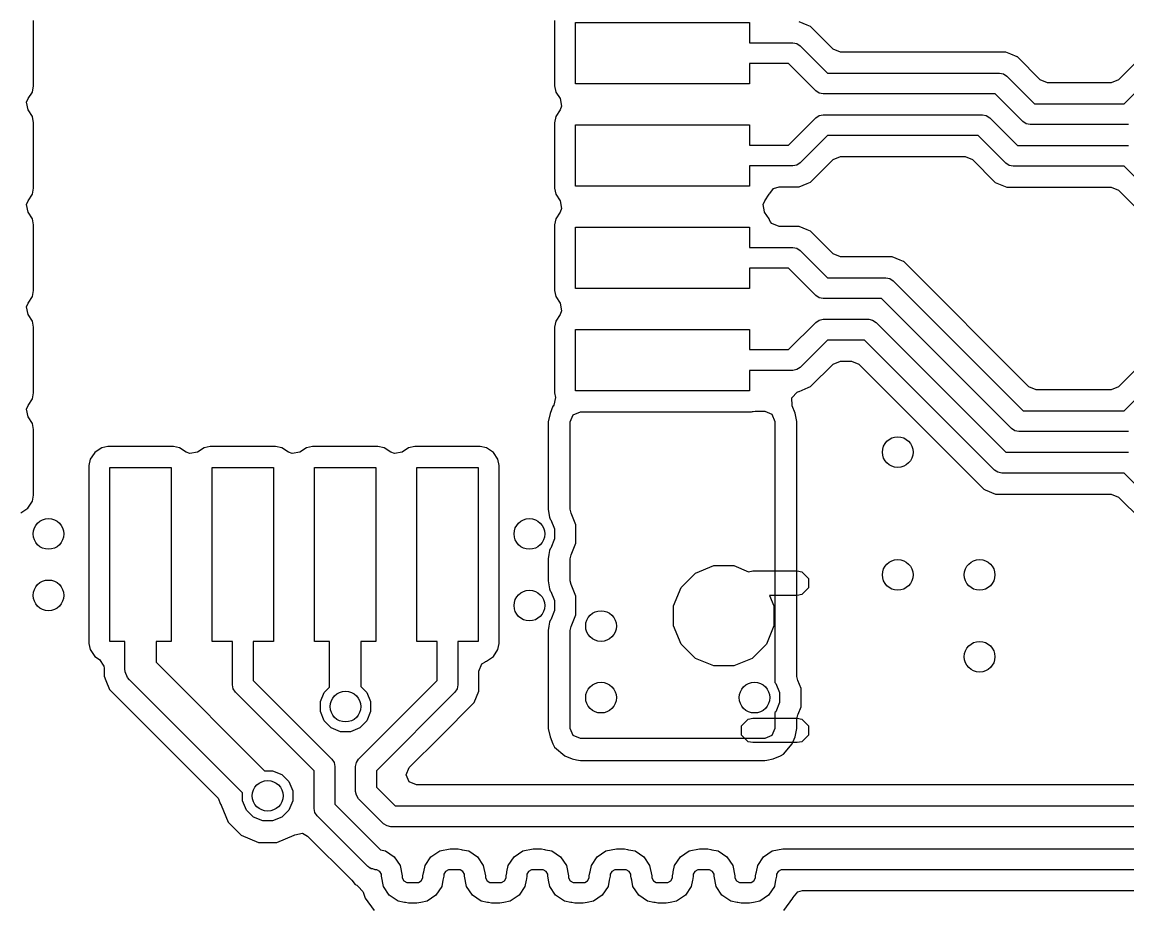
# Model space of a CAD drawing. Extents: x 94.3 to 177.3, y -118.1 to -62.3.
# Drawn here: x 155.12 to 160.52, y -99.02 to -94.7 of the extents above; entities that cross this region are included whole.
import ezdxf

# ---------------------------------------------------------------- set-up
doc = ezdxf.new("R2010")
doc.units = 0
doc.layers.add('BLACK', color=7, linetype='CONTINUOUS')

msp = doc.modelspace()

# ---------------------------------------------------------------- linework, layer by layer
at = {"layer": 'BLACK', "linetype": 'CONTINUOUS'}
for p, q in [((155.1775, -95.010095), (155.177499, -94.689906)), ((157.7225, -94.689908), (157.7225, -95.010091)), ((157.825, -95), (157.825, -94.7)), ((157.825, -94.7), (158.675, -94.7)), ((158.675, -94.7), (158.675, -94.7992)), ((158.957835, -94.713203), (158.917994, -94.6967)), ((158.974339, -94.720039), (158.957835, -94.713203)), ((158.974341, -94.72004), (158.974339, -94.720039)), ((159.084755, -94.830455), (158.974341, -94.72004)), ((158.675, -94.7992), (158.887501, -94.7992)), ((158.887501, -94.7992), (158.906941, -94.803067)), ((158.906941, -94.803067), (158.923422, -94.814079)), ((158.923422, -94.814079), (159.056943, -94.9476)), ((159.12011, -94.8451), (159.084755, -94.830455)), ((159.928027, -94.8451), (159.12011, -94.8451)), ((159.952524, -94.855247), (159.928027, -94.8451)), ((159.984368, -94.868436), (159.952524, -94.855247)), ((159.984374, -94.86844), (159.984368, -94.868436)), ((160.096388, -94.980455), (159.984374, -94.86844)), ((160.589408, -94.87004), (160.478995, -94.980455)), ((158.866459, -94.9008), (158.675, -94.9008)), ((158.675, -94.9008), (158.675, -95)), ((158.99998, -95.034321), (158.866459, -94.9008)), ((159.056943, -94.9476), (159.897534, -94.9476)), ((159.897534, -94.9476), (159.916974, -94.951467)), ((159.916974, -94.951467), (159.933455, -94.962479)), ((159.933455, -94.962479), (160.068576, -95.0976)), ((160.131743, -94.9951), (160.096388, -94.980455)), ((160.478995, -94.980455), (160.44364, -94.9951)), ((160.506807, -95.0976), (160.640328, -94.964079)), ((155.150014, -95.072226), (155.171553, -95.039993)), ((155.171553, -95.039993), (155.1775, -95.010095)), ((157.7225, -95.010091), (157.722501, -95.010095)), ((157.722501, -95.010095), (157.728447, -95.039995)), ((157.728447, -95.039995), (157.749981, -95.072221)), ((158.675, -95), (157.825, -95)), ((159.01646, -95.045333), (158.99998, -95.034321)), ((159.016461, -95.045333), (159.01646, -95.045333)), ((159.035901, -95.0492), (159.016461, -95.045333)), ((160.44364, -94.9951), (160.131743, -94.9951)), ((155.142552, -95.090245), (155.150014, -95.072226)), ((155.150018, -95.127778), (155.142552, -95.090245)), ((157.749981, -95.072221), (157.757447, -95.109754)), ((159.876492, -95.0492), (159.035901, -95.0492)), ((160.011613, -95.184321), (159.876492, -95.0492)), ((160.068576, -95.0976), (160.506807, -95.0976)), ((155.171552, -95.160004), (155.150018, -95.127778)), ((157.749982, -95.127778), (157.728449, -95.160004)), ((157.757447, -95.109754), (157.749982, -95.127778)), ((158.99998, -95.165679), (159.01646, -95.154667)), ((159.01646, -95.154667), (159.016461, -95.154667)), ((159.016461, -95.154667), (159.035901, -95.1508)), ((159.035901, -95.1508), (159.813366, -95.1508)), ((159.813366, -95.1508), (159.832806, -95.154667)), ((159.832806, -95.154667), (159.849287, -95.165679)), ((155.171552, -95.160006), (155.171552, -95.160004)), ((155.171553, -95.160007), (155.171552, -95.160006)), ((155.177499, -95.189906), (155.171553, -95.160007)), ((155.1775, -95.510095), (155.177499, -95.189906)), ((157.728447, -95.160007), (157.7225, -95.189905)), ((157.7225, -95.189905), (157.7225, -95.189906)), ((157.7225, -95.189906), (157.7225, -95.189908)), ((157.7225, -95.189908), (157.7225, -95.510091)), ((157.728449, -95.160004), (157.728447, -95.160007)), ((157.825, -95.5), (157.825, -95.2)), ((157.825, -95.2), (158.675, -95.2)), ((158.675, -95.2), (158.675, -95.2992)), ((158.866459, -95.2992), (158.99998, -95.165679)), ((159.849287, -95.165679), (159.984408, -95.3008)), ((160.028093, -95.195333), (160.011613, -95.184321)), ((160.028094, -95.195333), (160.028093, -95.195333)), ((160.047534, -95.1992), (160.028094, -95.195333)), ((160.527849, -95.1992), (160.047534, -95.1992)), ((159.056943, -95.2524), (158.923422, -95.385921)), ((159.792324, -95.2524), (159.056943, -95.2524)), ((159.927445, -95.387521), (159.792324, -95.2524)), ((158.675, -95.2992), (158.866459, -95.2992)), ((159.984408, -95.3008), (160.527849, -95.3008)), ((158.974339, -95.479961), (159.084755, -95.369545)), ((159.084755, -95.369545), (159.12011, -95.3549)), ((159.12011, -95.3549), (159.729157, -95.3549)), ((159.729157, -95.3549), (159.764512, -95.369545)), ((159.764512, -95.369545), (159.876526, -95.48156)), ((158.887501, -95.4008), (158.675, -95.4008)), ((158.675, -95.4008), (158.675, -95.5)), ((158.906941, -95.396933), (158.887501, -95.4008)), ((158.923422, -95.385921), (158.906941, -95.396933)), ((159.943925, -95.398533), (159.927445, -95.387521)), ((159.943926, -95.398533), (159.943925, -95.398533)), ((159.963366, -95.4024), (159.943926, -95.398533)), ((160.506807, -95.4024), (159.963366, -95.4024)), ((160.640328, -95.535921), (160.506807, -95.4024)), ((158.957836, -95.486795), (158.974339, -95.479961)), ((155.171553, -95.539993), (155.1775, -95.510095)), ((157.7225, -95.510091), (157.722501, -95.510095)), ((157.722501, -95.510095), (157.728447, -95.539995)), ((158.675, -95.5), (157.825, -95.5)), ((158.77565, -95.536356), (158.792107, -95.511727)), ((158.792107, -95.511727), (158.819886, -95.5033)), ((158.819886, -95.5033), (158.917992, -95.5033)), ((158.917992, -95.5033), (158.917994, -95.5033)), ((158.917994, -95.5033), (158.957834, -95.486796)), ((158.957834, -95.486796), (158.957836, -95.486796)), ((158.957836, -95.486796), (158.957836, -95.486795)), ((159.876526, -95.48156), (159.876527, -95.48156)), ((159.876527, -95.48156), (159.876528, -95.481561)), ((159.876528, -95.481561), (159.892364, -95.48812)), ((159.892364, -95.48812), (159.892365, -95.488121)), ((159.892365, -95.488121), (159.909144, -95.49507)), ((159.909144, -95.49507), (159.932873, -95.5049)), ((159.932873, -95.5049), (160.44364, -95.5049)), ((160.44364, -95.5049), (160.478995, -95.519545)), ((160.478995, -95.519545), (160.589409, -95.62996)), ((155.142552, -95.590245), (155.150014, -95.572226)), ((155.150014, -95.572226), (155.171553, -95.539993)), ((157.728447, -95.539995), (157.749981, -95.572221)), ((157.749981, -95.572221), (157.757447, -95.609754)), ((158.743032, -95.588081), (158.743986, -95.58678)), ((158.743144, -95.588814), (158.743032, -95.588081)), ((158.743986, -95.58678), (158.750014, -95.572226)), ((158.750014, -95.572226), (158.771553, -95.539993)), ((158.771553, -95.539993), (158.771554, -95.539989)), ((158.771554, -95.539989), (158.773439, -95.53544)), ((158.773439, -95.53544), (158.77565, -95.536356)), ((155.150018, -95.627778), (155.142552, -95.590245)), ((155.171552, -95.660004), (155.150018, -95.627778)), ((157.749981, -95.627778), (157.728447, -95.660007)), ((157.757447, -95.609754), (157.749981, -95.627778)), ((158.742552, -95.590245), (158.743144, -95.588814)), ((158.746084, -95.608005), (158.742552, -95.590245)), ((158.748828, -95.625908), (158.746084, -95.608005)), ((158.749407, -95.626864), (158.748828, -95.625908)), ((158.771553, -95.660007), (158.749407, -95.626864)), ((155.171552, -95.660006), (155.171552, -95.660004)), ((155.171553, -95.660007), (155.171552, -95.660006)), ((155.177499, -95.689906), (155.171553, -95.660007)), ((155.1775, -96.010095), (155.177499, -95.689906)), ((157.728447, -95.660007), (157.7225, -95.689905)), ((157.7225, -95.689905), (157.7225, -95.689906)), ((157.7225, -95.689906), (157.7225, -95.689908)), ((157.7225, -95.689908), (157.7225, -96.010091)), ((158.772562, -95.665081), (158.771553, -95.660007)), ((158.777123, -95.672609), (158.772562, -95.665081)), ((158.784531, -95.682055), (158.777123, -95.672609)), ((158.819886, -95.6967), (158.784531, -95.682055)), ((157.825, -96), (157.825, -95.7)), ((157.825, -95.7), (158.675, -95.7)), ((158.675, -95.7), (158.675, -95.7992)), ((158.917994, -95.6967), (158.819886, -95.6967)), ((158.957835, -95.713203), (158.917994, -95.6967)), ((158.974339, -95.720039), (158.957835, -95.713203)), ((158.974341, -95.72004), (158.974339, -95.720039)), ((159.084755, -95.830455), (158.974341, -95.72004)), ((158.675, -95.7992), (158.887501, -95.7992)), ((158.887501, -95.7992), (158.906941, -95.803067)), ((158.906941, -95.803067), (158.923422, -95.814079)), ((158.923422, -95.814079), (159.056943, -95.9476)), ((159.12011, -95.8451), (159.084755, -95.830455)), ((159.372577, -95.8451), (159.12011, -95.8451)), ((159.412418, -95.861603), (159.372577, -95.8451)), ((158.866459, -95.9008), (158.675, -95.9008)), ((158.675, -95.9008), (158.675, -96)), ((158.99998, -96.034321), (158.866459, -95.9008)), ((159.428922, -95.868439), (159.412418, -95.861603)), ((159.428925, -95.868441), (159.428922, -95.868439)), ((160.040938, -96.480455), (159.428925, -95.868441)), ((159.056943, -95.9476), (159.342084, -95.9476)), ((159.342084, -95.9476), (159.361524, -95.951467)), ((159.361524, -95.951467), (159.378005, -95.962479)), ((159.378005, -95.962479), (160.013126, -96.5976)), ((155.171553, -96.039993), (155.1775, -96.010095)), ((157.7225, -96.010091), (157.722501, -96.010095)), ((157.722501, -96.010095), (157.728447, -96.039995)), ((158.675, -96), (157.825, -96)), ((155.142552, -96.090245), (155.150014, -96.072226)), ((155.150014, -96.072226), (155.171553, -96.039993)), ((157.728447, -96.039995), (157.749981, -96.072221)), ((157.749981, -96.072221), (157.757447, -96.109754)), ((159.01646, -96.045333), (158.99998, -96.034321)), ((159.016461, -96.045333), (159.01646, -96.045333)), ((159.035901, -96.0492), (159.016461, -96.045333)), ((159.321042, -96.0492), (159.035901, -96.0492)), ((159.956163, -96.684321), (159.321042, -96.0492)), ((155.150018, -96.127778), (155.142552, -96.090245)), ((155.171552, -96.160004), (155.150018, -96.127778)), ((157.749981, -96.127778), (157.728447, -96.160007)), ((157.757447, -96.109754), (157.749981, -96.127778)), ((155.171552, -96.160006), (155.171552, -96.160004)), ((155.171553, -96.160007), (155.171552, -96.160006)), ((155.177499, -96.189906), (155.171553, -96.160007)), ((157.728447, -96.160007), (157.7225, -96.189905)), ((158.866459, -96.2992), (158.99998, -96.165679)), ((158.99998, -96.165679), (159.01646, -96.154667)), ((159.01646, -96.154667), (159.016461, -96.154667)), ((159.016461, -96.154667), (159.035901, -96.1508)), ((159.035901, -96.1508), (159.257916, -96.1508)), ((159.257916, -96.1508), (159.277356, -96.154667)), ((159.277356, -96.154667), (159.293837, -96.165679)), ((159.293837, -96.165679), (159.928958, -96.8008)), ((155.1775, -96.510095), (155.177499, -96.189906)), ((157.7225, -96.189905), (157.7225, -96.189906)), ((157.7225, -96.189906), (157.7225, -96.189908)), ((157.7225, -96.189908), (157.7225, -96.510091)), ((157.825, -96.5), (157.825, -96.2)), ((157.825, -96.2), (158.675, -96.2)), ((158.675, -96.2), (158.675, -96.2992)), ((159.056943, -96.2524), (158.923422, -96.385921)), ((159.236874, -96.2524), (159.056943, -96.2524)), ((159.871995, -96.887521), (159.236874, -96.2524)), ((158.675, -96.2992), (158.866459, -96.2992)), ((158.906941, -96.396933), (158.887501, -96.4008)), ((158.923422, -96.385921), (158.906941, -96.396933)), ((158.974339, -96.479961), (159.084755, -96.369545)), ((159.084755, -96.369545), (159.12011, -96.3549)), ((159.12011, -96.3549), (159.173707, -96.3549)), ((159.173707, -96.3549), (159.209062, -96.369545)), ((159.209062, -96.369545), (159.821075, -96.981559)), ((160.589408, -96.37004), (160.478995, -96.480455)), ((158.887501, -96.4008), (158.675, -96.4008)), ((158.675, -96.4008), (158.675, -96.5)), ((158.675, -96.5), (157.825, -96.5)), ((158.882868, -96.534644), (158.908835, -96.506533)), ((158.908835, -96.506533), (158.911107, -96.505552)), ((158.911107, -96.505552), (158.916699, -96.5033)), ((158.916699, -96.5033), (158.917994, -96.5033)), ((158.917994, -96.5033), (158.96289, -96.484703)), ((158.96289, -96.484703), (158.974339, -96.479961)), ((160.076293, -96.4951), (160.040938, -96.480455)), ((160.44364, -96.4951), (160.076293, -96.4951)), ((160.478995, -96.480455), (160.44364, -96.4951)), ((160.506807, -96.5976), (160.640328, -96.464079)), ((155.150014, -96.572226), (155.171553, -96.539993)), ((155.171553, -96.539993), (155.1775, -96.510095)), ((157.727048, -96.532959), (157.71958, -96.570491)), ((157.7225, -96.510091), (157.722501, -96.510097)), ((157.722501, -96.510097), (157.727048, -96.532959)), ((158.884371, -96.572566), (158.882868, -96.534644)), ((155.142552, -96.590245), (155.150014, -96.572226)), ((155.150018, -96.627778), (155.142552, -96.590245)), ((157.700682, -96.611361), (157.6925, -96.652492)), ((157.715328, -96.576002), (157.700682, -96.611361)), ((157.715329, -96.576001), (157.715328, -96.576002)), ((157.716031, -96.57518), (157.715329, -96.576001)), ((157.71958, -96.570491), (157.716031, -96.57518)), ((157.814645, -96.617144), (157.849997, -96.602499)), ((157.849997, -96.602499), (158.685094, -96.602499)), ((158.685094, -96.602499), (158.689872, -96.601548)), ((158.689872, -96.601548), (158.692834, -96.60096)), ((158.692834, -96.60096), (158.702586, -96.6)), ((158.702586, -96.6), (158.75, -96.6)), ((158.75, -96.6), (158.785355, -96.614645)), ((158.785355, -96.614645), (158.8, -96.65)), ((158.884296, -96.572598), (158.884371, -96.572566)), ((158.88438, -96.572802), (158.884296, -96.572598)), ((158.884384, -96.572882), (158.88438, -96.572802)), ((158.884663, -96.573487), (158.884384, -96.572882)), ((158.884672, -96.573505), (158.884663, -96.573487)), ((158.899317, -96.60886), (158.884672, -96.573505)), ((158.902758, -96.62616), (158.899317, -96.60886)), ((160.013126, -96.5976), (160.506807, -96.5976)), ((155.171552, -96.660004), (155.150018, -96.627778)), ((155.171552, -96.660006), (155.171552, -96.660004)), ((155.171553, -96.660007), (155.171552, -96.660006)), ((155.177499, -96.689906), (155.171553, -96.660007)), ((157.6925, -96.652492), (157.6925, -97.078409)), ((157.8, -96.652499), (157.814645, -96.617144)), ((157.8, -97.078411), (157.8, -96.652499)), ((158.8, -96.65), (158.8, -97.92662)), ((158.907499, -96.649993), (158.902758, -96.62616)), ((158.9075, -96.65), (158.907499, -96.649993)), ((158.9075, -97.896517), (158.9075, -96.65)), ((155.1775, -97.010095), (155.177499, -96.689906)), ((159.972644, -96.695333), (159.956163, -96.684321)), ((159.992084, -96.6992), (159.972644, -96.695333)), ((160.527849, -96.6992), (159.992084, -96.6992)), ((155.539904, -96.772501), (155.510006, -96.778447)), ((155.539908, -96.7725), (155.539904, -96.772501)), ((155.86009, -96.7725), (155.539908, -96.7725)), ((155.860095, -96.7725), (155.86009, -96.7725)), ((155.889993, -96.778447), (155.860095, -96.7725)), ((156.039904, -96.772501), (156.010004, -96.778447)), ((156.039908, -96.7725), (156.039904, -96.772501)), ((156.36009, -96.7725), (156.039908, -96.7725)), ((156.360095, -96.7725), (156.36009, -96.7725)), ((156.389993, -96.778447), (156.360095, -96.7725)), ((156.539904, -96.772501), (156.510004, -96.778447)), ((156.539908, -96.7725), (156.539904, -96.772501)), ((156.86009, -96.7725), (156.539908, -96.7725)), ((156.860095, -96.7725), (156.86009, -96.7725)), ((156.889993, -96.778447), (156.860095, -96.7725)), ((157.039904, -96.772501), (157.010004, -96.778447)), ((157.039908, -96.7725), (157.039904, -96.772501)), ((157.36009, -96.7725), (157.039908, -96.7725)), ((157.360095, -96.7725), (157.36009, -96.7725)), ((157.389993, -96.778447), (157.360095, -96.7725)), ((155.472606, -96.806334), (155.453447, -96.835007)), ((155.476101, -96.801103), (155.472606, -96.806334)), ((155.476104, -96.801101), (155.476101, -96.801103)), ((155.487351, -96.793585), (155.476104, -96.801101)), ((155.510006, -96.778447), (155.487351, -96.793585)), ((155.92222, -96.799981), (155.889993, -96.778447)), ((155.940245, -96.807447), (155.92222, -96.799981)), ((155.977778, -96.799981), (155.940245, -96.807447)), ((156.010004, -96.778447), (155.977778, -96.799981)), ((156.42222, -96.799981), (156.389993, -96.778447)), ((156.440245, -96.807447), (156.42222, -96.799981)), ((156.477778, -96.799981), (156.440245, -96.807447)), ((156.510004, -96.778447), (156.477778, -96.799981)), ((156.92222, -96.799981), (156.889993, -96.778447)), ((156.940245, -96.807447), (156.92222, -96.799981)), ((156.977778, -96.799981), (156.940245, -96.807447)), ((157.010004, -96.778447), (156.977778, -96.799981)), ((157.423898, -96.801102), (157.389993, -96.778447)), ((157.446553, -96.835007), (157.423898, -96.801102)), ((159.928958, -96.8008), (160.527849, -96.8008)), ((155.453447, -96.835007), (155.4475, -96.864905)), ((155.4475, -96.864905), (155.4475, -96.864906)), ((155.4475, -96.864906), (155.4475, -96.864908)), ((155.4475, -96.864908), (155.4475, -97.735091)), ((155.55, -97.725), (155.55, -96.875)), ((155.55, -96.875), (155.85, -96.875)), ((155.85, -96.875), (155.85, -97.725)), ((156.05, -97.725), (156.05, -96.875)), ((156.05, -96.875), (156.35, -96.875)), ((156.35, -96.875), (156.35, -97.725)), ((156.55, -97.725), (156.55, -96.875)), ((156.55, -96.875), (156.85, -96.875)), ((156.85, -96.875), (156.85, -97.725)), ((157.05, -97.725), (157.05, -96.875)), ((157.05, -96.875), (157.35, -96.875)), ((157.35, -96.875), (157.35, -97.725)), ((157.452499, -96.864906), (157.446553, -96.835007)), ((157.4525, -97.735095), (157.452499, -96.864906)), ((159.888476, -96.898533), (159.871995, -96.887521)), ((159.907916, -96.9024), (159.888476, -96.898533)), ((160.506807, -96.9024), (159.907916, -96.9024)), ((160.640328, -97.035921), (160.506807, -96.9024)), ((159.821075, -96.981559), (159.821076, -96.981559)), ((159.821076, -96.981559), (159.821078, -96.981561)), ((159.821078, -96.981561), (159.827262, -96.984122)), ((159.827262, -96.984122), (159.827265, -96.984125)), ((159.827265, -96.984125), (159.827266, -96.984124)), ((159.827266, -96.984124), (159.877423, -97.0049)), ((155.148898, -97.073898), (155.171553, -97.039993)), ((155.171553, -97.039993), (155.1775, -97.010095)), ((159.877423, -97.0049), (160.44364, -97.0049)), ((160.44364, -97.0049), (160.478995, -97.019545)), ((160.478995, -97.019545), (160.589409, -97.12996)), ((155.114993, -97.096553), (155.148898, -97.073898)), ((157.6925, -97.078409), (157.694565, -97.099383)), ((157.694565, -97.099383), (157.69837, -97.118508)), ((157.803806, -97.097545), (157.8, -97.078411)), ((157.8275, -97.154747), (157.803806, -97.097545)), ((157.69837, -97.118508), (157.698375, -97.11853)), ((157.698375, -97.11853), (157.701189, -97.127809)), ((157.701189, -97.127809), (157.703934, -97.130554)), ((157.703934, -97.130554), (157.722598, -97.175614)), ((157.8275, -97.245253), (157.8275, -97.154747)), ((157.722598, -97.175614), (157.722598, -97.224386)), ((157.722598, -97.224386), (157.703934, -97.269446)), ((157.803806, -97.302454), (157.8275, -97.245253)), ((157.694565, -97.300615), (157.6925, -97.321589)), ((157.69837, -97.28149), (157.694565, -97.300615)), ((157.698375, -97.281468), (157.69837, -97.28149)), ((157.701188, -97.272191), (157.698375, -97.281468)), ((157.703934, -97.269446), (157.701188, -97.272191)), ((157.8, -97.321588), (157.803806, -97.302454)), ((157.6925, -97.321589), (157.6925, -97.428409)), ((157.8, -97.428411), (157.8, -97.321588)), ((158.411107, -97.392133), (158.501227, -97.354804)), ((158.501227, -97.354804), (158.598773, -97.354804)), ((158.598773, -97.354804), (158.670165, -97.384375)), ((158.342133, -97.461107), (158.411107, -97.392133)), ((158.670165, -97.384375), (158.692164, -97.38)), ((158.692164, -97.38), (158.907836, -97.38)), ((158.907836, -97.38), (158.930797, -97.384567)), ((158.930797, -97.384567), (158.963269, -97.417039)), ((158.963269, -97.417039), (158.963269, -97.462961)), ((157.6925, -97.428409), (157.694565, -97.449383)), ((157.694565, -97.449383), (157.69837, -97.468508)), ((157.69837, -97.468508), (157.698375, -97.46853)), ((157.698375, -97.46853), (157.701189, -97.477809)), ((157.701189, -97.477809), (157.703934, -97.480554)), ((157.803806, -97.447545), (157.8, -97.428411)), ((157.8275, -97.504747), (157.803806, -97.447545)), ((158.304804, -97.551227), (158.342133, -97.461107)), ((158.963269, -97.462961), (158.930797, -97.495433)), ((157.703934, -97.480554), (157.722598, -97.525614)), ((157.722598, -97.525614), (157.722598, -97.574386)), ((157.8275, -97.595253), (157.8275, -97.504747)), ((158.907836, -97.5), (158.773977, -97.5)), ((158.773977, -97.5), (158.795196, -97.551227)), ((158.930797, -97.495433), (158.907836, -97.5)), ((157.722598, -97.574386), (157.703934, -97.619446)), ((158.304804, -97.648773), (158.304804, -97.551227)), ((158.795196, -97.551227), (158.795196, -97.648773)), ((157.69837, -97.63149), (157.694565, -97.650615)), ((157.698375, -97.631468), (157.69837, -97.63149)), ((157.701188, -97.622191), (157.698375, -97.631468)), ((157.703934, -97.619446), (157.701188, -97.622191)), ((157.803806, -97.652454), (157.8275, -97.595253)), ((157.694565, -97.650615), (157.6925, -97.671589)), ((157.6925, -97.671589), (157.6925, -98.150006)), ((157.8, -97.671588), (157.803806, -97.652454)), ((157.8, -98.15), (157.8, -97.671588)), ((158.342133, -97.738893), (158.304804, -97.648773)), ((158.795196, -97.648773), (158.757867, -97.738893)), ((155.4475, -97.735091), (155.447501, -97.735094)), ((155.447501, -97.735094), (155.453447, -97.764993)), ((155.6238, -97.725), (155.55, -97.725)), ((155.6238, -97.858901), (155.6238, -97.725)), ((155.85, -97.725), (155.7762, -97.725)), ((155.7762, -97.725), (155.7762, -97.827337)), ((156.1492, -97.725), (156.05, -97.725)), ((156.1492, -97.937501), (156.1492, -97.725)), ((156.35, -97.725), (156.2508, -97.725)), ((156.2508, -97.725), (156.2508, -97.916459)), ((156.6238, -97.725), (156.55, -97.725)), ((156.6238, -97.948017), (156.6238, -97.725)), ((156.85, -97.725), (156.7762, -97.725)), ((156.7762, -97.725), (156.7762, -97.945361)), ((157.1492, -97.725), (157.05, -97.725)), ((157.1492, -97.916459), (157.1492, -97.725)), ((157.35, -97.725), (157.2508, -97.725)), ((157.2508, -97.725), (157.2508, -97.937501)), ((157.446553, -97.764993), (157.4525, -97.735095)), ((158.411107, -97.807867), (158.342133, -97.738893)), ((158.757867, -97.738893), (158.688893, -97.807867)), ((155.453447, -97.764993), (155.476102, -97.798898)), ((155.476102, -97.798898), (155.499079, -97.814251)), ((157.389993, -97.821553), (157.423898, -97.798898)), ((157.423898, -97.798898), (157.446553, -97.764993)), ((155.499079, -97.814251), (155.520339, -97.846068)), ((155.520339, -97.846068), (155.5213, -97.855823)), ((155.5213, -97.855823), (155.5213, -97.894449)), ((155.7762, -97.827337), (156.306165, -98.357303)), ((157.3533, -97.869885), (157.367945, -97.83453)), ((157.367945, -97.83453), (157.386037, -97.824866)), ((157.385445, -97.823437), (157.38999, -97.821554)), ((157.386037, -97.824866), (157.385445, -97.823437)), ((157.38999, -97.821554), (157.38999, -97.821553)), ((157.38999, -97.821553), (157.389993, -97.821553)), ((158.501227, -97.845196), (158.411107, -97.807867)), ((158.598773, -97.845196), (158.501227, -97.845196)), ((158.688893, -97.807867), (158.598773, -97.845196)), ((155.5213, -97.894449), (155.530083, -97.915652)), ((155.625264, -97.873767), (155.6238, -97.858901)), ((155.636642, -97.901235), (155.625264, -97.873767)), ((155.646118, -97.912783), (155.636642, -97.901235)), ((157.3533, -97.907008), (157.3533, -97.869885)), ((157.3533, -97.967994), (157.3533, -97.907008)), ((158.911305, -97.91565), (158.9075, -97.896517)), ((155.530083, -97.915652), (155.548505, -97.960126)), ((155.548505, -97.960126), (155.548506, -97.960127)), ((155.548506, -97.960127), (155.548506, -97.960128)), ((155.548506, -97.960128), (156.078855, -98.490476)), ((156.198402, -98.465066), (155.646118, -97.912783)), ((156.153067, -97.956941), (156.1492, -97.937501)), ((156.164079, -97.973422), (156.153067, -97.956941)), ((156.2508, -97.916459), (156.634321, -98.29998)), ((156.597394, -97.974423), (156.6238, -97.948017)), ((156.765679, -98.29998), (157.1492, -97.916459)), ((156.7762, -97.945361), (156.805262, -97.974423)), ((157.246933, -97.956941), (157.235921, -97.973422)), ((157.2508, -97.937501), (157.246933, -97.956941)), ((158.8, -97.92662), (158.803934, -97.930554)), ((158.803934, -97.930554), (158.822598, -97.975614)), ((158.9275, -97.954747), (158.911305, -97.91565)), ((158.9275, -98.045253), (158.9275, -97.954747)), ((156.5476, -98.356943), (156.164079, -97.973422)), ((156.57873, -98.019483), (156.597394, -97.974423)), ((156.57873, -98.068255), (156.57873, -98.019483)), ((156.805262, -97.974423), (156.823926, -98.019483)), ((156.823926, -98.019483), (156.823926, -98.068255)), ((157.235921, -97.973422), (156.8524, -98.356943)), ((157.329962, -98.024338), (157.3533, -97.967994)), ((158.822598, -97.975614), (158.822598, -98.024386)), ((156.597394, -98.113315), (156.57873, -98.068255)), ((156.823926, -98.068255), (156.805262, -98.113315)), ((157.16316, -98.19114), (157.329962, -98.024338)), ((158.803934, -98.069446), (158.8, -98.07338)), ((158.8, -98.07338), (158.8, -98.15)), ((158.822598, -98.024386), (158.803934, -98.069446)), ((158.912852, -98.080614), (158.9275, -98.045253)), ((156.631882, -98.147803), (156.597394, -98.113315)), ((156.805262, -98.113315), (156.770774, -98.147803)), ((158.636731, -98.137039), (158.669203, -98.104567)), ((158.669203, -98.104567), (158.692164, -98.1)), ((158.692164, -98.1), (158.907836, -98.1)), ((158.9075, -98.103482), (158.911306, -98.084348)), ((158.9075, -98.15), (158.9075, -98.103482)), ((158.907836, -98.1), (158.930797, -98.104567)), ((158.911306, -98.084348), (158.912852, -98.080614)), ((158.930797, -98.104567), (158.963269, -98.137039)), ((156.676942, -98.166467), (156.631882, -98.147803)), ((156.725714, -98.166467), (156.676942, -98.166467)), ((156.770774, -98.147803), (156.725714, -98.166467)), ((157.6925, -98.150006), (157.700682, -98.191137)), ((157.814645, -98.185355), (157.8, -98.15)), ((158.636731, -98.182961), (158.636731, -98.137039)), ((158.8, -98.15), (158.785355, -98.185355)), ((158.899317, -98.19114), (158.9075, -98.15)), ((158.963269, -98.137039), (158.963269, -98.182961)), ((157.012954, -98.341345), (157.16316, -98.19114)), ((157.700682, -98.191137), (157.715325, -98.226489)), ((157.715325, -98.226489), (157.715328, -98.226494)), ((157.715328, -98.226494), (157.715328, -98.226495)), ((157.715328, -98.226495), (157.722986, -98.241523)), ((157.85, -98.2), (157.814645, -98.185355)), ((158.75, -98.2), (157.85, -98.2)), ((158.669203, -98.215433), (158.636731, -98.182961)), ((158.692164, -98.22), (158.669203, -98.215433)), ((158.907836, -98.22), (158.692164, -98.22)), ((158.785355, -98.185355), (158.75, -98.2)), ((158.841523, -98.277014), (158.884672, -98.226495)), ((158.884672, -98.226495), (158.899317, -98.19114)), ((158.930797, -98.215433), (158.907836, -98.22)), ((158.963269, -98.182961), (158.930797, -98.215433)), ((157.722986, -98.241523), (157.773505, -98.284672)), ((157.773505, -98.284672), (157.80886, -98.299317)), ((158.79114, -98.299317), (158.826495, -98.284672)), ((158.826495, -98.284672), (158.841523, -98.277014)), ((156.634321, -98.29998), (156.645333, -98.316461)), ((156.645333, -98.316461), (156.6492, -98.335901)), ((156.6492, -98.335901), (156.6492, -98.521042)), ((156.7508, -98.335901), (156.754667, -98.316461)), ((156.7508, -98.457916), (156.7508, -98.335901)), ((156.754667, -98.316461), (156.765679, -98.29998)), ((156.998309, -98.3767), (157.012954, -98.341345)), ((157.80886, -98.299317), (157.829569, -98.303436)), ((157.829569, -98.303436), (157.849993, -98.307499)), ((157.849993, -98.307499), (157.849998, -98.307499)), ((157.849998, -98.307499), (157.85, -98.3075)), ((157.85, -98.3075), (157.850001, -98.3075)), ((157.850001, -98.3075), (158.749999, -98.3075)), ((158.749999, -98.3075), (158.75, -98.3075)), ((158.75, -98.3075), (158.750002, -98.307499)), ((158.750002, -98.307499), (158.750006, -98.307499)), ((158.750006, -98.307499), (158.760075, -98.305495)), ((158.760075, -98.305495), (158.79114, -98.299317)), ((156.306165, -98.357303), (156.345386, -98.357303)), ((156.345386, -98.357303), (156.390446, -98.375967)), ((156.390446, -98.375967), (156.424934, -98.410455)), ((156.5476, -98.542084), (156.5476, -98.356943)), ((156.8524, -98.356943), (156.8524, -98.436874)), ((157.012954, -98.412055), (156.998309, -98.3767)), ((156.424934, -98.410455), (156.443598, -98.455515)), ((156.8524, -98.436874), (156.944726, -98.5292)), ((157.048309, -98.4267), (157.012954, -98.412055)), ((163.854177, -98.4267), (157.048309, -98.4267)), ((156.078855, -98.490476), (156.091318, -98.520564)), ((156.198402, -98.504287), (156.198402, -98.465066)), ((156.217066, -98.549347), (156.198402, -98.504287)), ((156.443598, -98.504287), (156.424934, -98.549347)), ((156.443598, -98.455515), (156.443598, -98.504287)), ((156.754667, -98.477356), (156.7508, -98.457916)), ((156.765679, -98.493837), (156.754667, -98.477356)), ((156.887763, -98.615921), (156.765679, -98.493837)), ((156.091318, -98.520564), (156.092539, -98.520322)), ((156.092539, -98.520322), (156.0935, -98.525154)), ((156.0935, -98.525154), (156.128135, -98.608769)), ((156.251554, -98.583835), (156.217066, -98.549347)), ((156.424934, -98.549347), (156.390446, -98.583835)), ((156.551467, -98.561524), (156.5476, -98.542084)), ((156.6492, -98.521042), (156.872585, -98.744427)), ((156.944726, -98.5292), (163.823684, -98.5292)), ((156.128135, -98.608769), (156.192132, -98.672766)), ((156.296614, -98.602499), (156.251554, -98.583835)), ((156.345386, -98.602499), (156.296614, -98.602499)), ((156.390446, -98.583835), (156.345386, -98.602499)), ((156.562479, -98.578005), (156.551467, -98.561524)), ((156.810395, -98.825921), (156.562479, -98.578005)), ((156.453163, -98.670564), (156.490695, -98.663096)), ((156.490695, -98.663096), (156.516298, -98.676781)), ((156.904244, -98.626933), (156.887763, -98.615921)), ((156.923684, -98.6308), (156.904244, -98.626933)), ((163.802642, -98.6308), (156.923684, -98.6308)), ((156.192132, -98.672766), (156.275747, -98.707401)), ((156.275747, -98.707401), (156.275749, -98.707401)), ((156.275749, -98.707401), (156.366251, -98.707401)), ((156.366251, -98.707401), (156.366253, -98.707401)), ((156.366253, -98.707401), (156.449868, -98.672766)), ((156.449868, -98.672766), (156.449871, -98.672762)), ((156.449871, -98.672762), (156.453163, -98.670564)), ((156.516298, -98.676781), (156.73182, -98.892303)), ((156.872585, -98.744427), (156.896863, -98.74926)), ((156.896863, -98.74926), (156.939707, -98.777889)), ((157.118686, -98.777891), (157.161526, -98.74926)), ((157.161526, -98.74926), (157.212061, -98.739196)), ((157.212061, -98.739196), (157.212061, -98.7392)), ((157.212061, -98.7392), (157.212066, -98.739201)), ((157.212066, -98.739201), (157.212076, -98.7392)), ((157.212076, -98.7392), (157.252716, -98.7392)), ((157.252716, -98.7392), (157.252722, -98.739201)), ((157.252722, -98.739201), (157.252726, -98.7392)), ((157.252726, -98.7392), (157.266702, -98.741982)), ((157.266702, -98.741982), (157.272156, -98.743067)), ((157.272156, -98.743067), (157.303263, -98.74926)), ((157.303263, -98.74926), (157.346107, -98.777889)), ((157.525086, -98.777891), (157.567926, -98.74926)), ((157.567926, -98.74926), (157.618461, -98.739196)), ((157.618461, -98.739196), (157.618461, -98.7392)), ((157.618461, -98.7392), (157.618466, -98.739201)), ((157.618466, -98.739201), (157.618476, -98.7392)), ((157.618476, -98.7392), (157.659116, -98.7392)), ((157.659116, -98.7392), (157.659122, -98.739201)), ((157.659122, -98.739201), (157.659126, -98.7392)), ((157.659126, -98.7392), (157.673102, -98.741982)), ((157.673102, -98.741982), (157.678556, -98.743067)), ((157.678556, -98.743067), (157.709663, -98.74926)), ((157.709663, -98.74926), (157.752507, -98.777889)), ((157.931486, -98.777891), (157.974326, -98.74926)), ((157.974326, -98.74926), (158.024861, -98.739196)), ((158.024861, -98.739196), (158.024861, -98.7392)), ((158.024861, -98.7392), (158.024866, -98.739201)), ((158.024866, -98.739201), (158.024876, -98.7392)), ((158.024876, -98.7392), (158.065516, -98.7392)), ((158.065516, -98.7392), (158.065522, -98.739201)), ((158.065522, -98.739201), (158.065526, -98.7392)), ((158.065526, -98.7392), (158.079502, -98.741982)), ((158.079502, -98.741982), (158.084956, -98.743067)), ((158.084956, -98.743067), (158.116063, -98.74926)), ((158.116063, -98.74926), (158.158907, -98.777889)), ((158.337886, -98.777891), (158.380726, -98.74926)), ((158.380726, -98.74926), (158.431261, -98.739196)), ((158.431261, -98.739196), (158.431261, -98.7392)), ((158.431261, -98.7392), (158.431266, -98.739201)), ((158.431266, -98.739201), (158.431276, -98.7392)), ((158.431276, -98.7392), (158.471916, -98.7392)), ((158.471916, -98.7392), (158.471922, -98.739201)), ((158.471922, -98.739201), (158.471926, -98.7392)), ((158.471926, -98.7392), (158.485902, -98.741982)), ((158.485902, -98.741982), (158.491356, -98.743067)), ((158.491356, -98.743067), (158.522463, -98.74926)), ((158.522463, -98.74926), (158.565307, -98.777889)), ((158.744286, -98.777891), (158.787126, -98.74926)), ((158.787126, -98.74926), (158.837661, -98.739196)), ((158.837661, -98.739196), (158.837661, -98.7392)), ((158.837661, -98.7392), (158.837666, -98.739201)), ((158.837666, -98.739201), (158.837676, -98.7392)), ((158.837676, -98.7392), (158.878316, -98.7392)), ((158.878316, -98.7392), (160.114226, -98.7392)), ((160.114226, -98.7392), (163.746316, -98.7392)), ((156.814858, -98.828903), (156.810395, -98.825921)), ((156.816448, -98.831092), (156.814858, -98.828903)), ((156.939707, -98.777889), (156.968338, -98.820731)), ((156.968338, -98.820731), (156.9784, -98.871268)), ((157.083864, -98.851838), (157.090057, -98.820732)), ((157.090057, -98.820732), (157.118686, -98.777891)), ((157.346107, -98.777889), (157.374738, -98.820731)), ((157.374738, -98.820731), (157.3848, -98.871268)), ((157.490264, -98.851838), (157.496457, -98.820732)), ((157.496457, -98.820732), (157.525086, -98.777891)), ((157.752507, -98.777889), (157.781138, -98.820731)), ((157.781138, -98.820731), (157.7912, -98.871268)), ((157.896664, -98.851838), (157.902857, -98.820732)), ((157.902857, -98.820732), (157.931486, -98.777891)), ((158.158907, -98.777889), (158.187538, -98.820731)), ((158.187538, -98.820731), (158.1976, -98.871268)), ((158.303064, -98.851838), (158.309257, -98.820732)), ((158.309257, -98.820732), (158.337886, -98.777891)), ((158.565307, -98.777889), (158.593938, -98.820731)), ((158.593938, -98.820731), (158.604, -98.871268)), ((158.709464, -98.851838), (158.715657, -98.820732)), ((158.715657, -98.820732), (158.744286, -98.777891)), ((156.819731, -98.832159), (156.816448, -98.831092)), ((156.826875, -98.836933), (156.819731, -98.832159)), ((156.834413, -98.836933), (156.826875, -98.836933)), ((156.846306, -98.8408), (156.834413, -98.836933)), ((156.854476, -98.840801), (156.846306, -98.8408)), ((156.868627, -98.848972), (156.854476, -98.840801)), ((156.876799, -98.863122), (156.868627, -98.848972)), ((156.886852, -98.923196), (156.87678, -98.872665)), ((156.87678, -98.872665), (156.876796, -98.872665)), ((156.876796, -98.87128), (156.876799, -98.871259)), ((156.876796, -98.87264), (156.876796, -98.87128)), ((156.876799, -98.872655), (156.876796, -98.87264)), ((156.876796, -98.872665), (156.876799, -98.872655)), ((156.876799, -98.871259), (156.876799, -98.863122)), ((156.978396, -98.87264), (156.97838, -98.87272)), ((156.97838, -98.87272), (156.978383, -98.880789)), ((156.978383, -98.880789), (156.98656, -98.894945)), ((156.978396, -98.871268), (156.978394, -98.871272)), ((156.978394, -98.871272), (156.978396, -98.87128)), ((156.9784, -98.871268), (156.978396, -98.871268)), ((156.978396, -98.87128), (156.978396, -98.87264)), ((157.071821, -98.894928), (157.079993, -98.880783)), ((157.079993, -98.880783), (157.079996, -98.872615)), ((157.079996, -98.871268), (157.082857, -98.856892)), ((157.079997, -98.871272), (157.079996, -98.871268)), ((157.079996, -98.87128), (157.079997, -98.871272)), ((157.079996, -98.872615), (157.079996, -98.87128)), ((157.082857, -98.856892), (157.083863, -98.85184)), ((157.083863, -98.85184), (157.083864, -98.851838)), ((157.181596, -98.872665), (157.179162, -98.884874)), ((157.181596, -98.87264), (157.181592, -98.872655)), ((157.181592, -98.872655), (157.181596, -98.872665)), ((157.181597, -98.863122), (157.181596, -98.87128)), ((157.181596, -98.87128), (157.181596, -98.87264)), ((157.189769, -98.84897), (157.181597, -98.863122)), ((157.20392, -98.840798), (157.189769, -98.84897)), ((157.212055, -98.840796), (157.20392, -98.840798)), ((157.212076, -98.8408), (157.212055, -98.840796)), ((157.212091, -98.8408), (157.212076, -98.8408)), ((157.252706, -98.8408), (157.212091, -98.8408)), ((157.260876, -98.840801), (157.252706, -98.8408)), ((157.275027, -98.848972), (157.260876, -98.840801)), ((157.283199, -98.863122), (157.275027, -98.848972)), ((157.293252, -98.923196), (157.28318, -98.872665)), ((157.28318, -98.872665), (157.283196, -98.872665)), ((157.283196, -98.87128), (157.283199, -98.871259)), ((157.283196, -98.87264), (157.283196, -98.87128)), ((157.283199, -98.872655), (157.283196, -98.87264)), ((157.283196, -98.872665), (157.283199, -98.872655)), ((157.283199, -98.871259), (157.283199, -98.863122)), ((157.384796, -98.87264), (157.38478, -98.87272)), ((157.38478, -98.87272), (157.384783, -98.880789)), ((157.384783, -98.880789), (157.39296, -98.894945)), ((157.384796, -98.871268), (157.384794, -98.871272)), ((157.384794, -98.871272), (157.384796, -98.87128)), ((157.3848, -98.871268), (157.384796, -98.871268)), ((157.384796, -98.87128), (157.384796, -98.87264)), ((157.478221, -98.894928), (157.486393, -98.880783)), ((157.486393, -98.880783), (157.486396, -98.872615)), ((157.486396, -98.871268), (157.489257, -98.856892)), ((157.486397, -98.871272), (157.486396, -98.871268)), ((157.486396, -98.87128), (157.486397, -98.871272)), ((157.486396, -98.872615), (157.486396, -98.87128)), ((157.489257, -98.856892), (157.490263, -98.85184)), ((157.490263, -98.85184), (157.490264, -98.851838)), ((157.587996, -98.872665), (157.585562, -98.884874)), ((157.587996, -98.87264), (157.587992, -98.872655)), ((157.587992, -98.872655), (157.587996, -98.872665)), ((157.587997, -98.863122), (157.587996, -98.87128)), ((157.587996, -98.87128), (157.587996, -98.87264)), ((157.596169, -98.84897), (157.587997, -98.863122)), ((157.61032, -98.840798), (157.596169, -98.84897)), ((157.618455, -98.840796), (157.61032, -98.840798)), ((157.618476, -98.8408), (157.618455, -98.840796)), ((157.618491, -98.8408), (157.618476, -98.8408)), ((157.659106, -98.8408), (157.618491, -98.8408)), ((157.667276, -98.840801), (157.659106, -98.8408)), ((157.681427, -98.848972), (157.667276, -98.840801)), ((157.689599, -98.863122), (157.681427, -98.848972)), ((157.689596, -98.87128), (157.689599, -98.871259)), ((157.689596, -98.872623), (157.689596, -98.87128)), ((157.689597, -98.872631), (157.689596, -98.872623)), ((157.689596, -98.872637), (157.689597, -98.872631)), ((157.689597, -98.872637), (157.689596, -98.872637)), ((157.691218, -98.880778), (157.689597, -98.872637)), ((157.689599, -98.871259), (157.689599, -98.863122)), ((157.693463, -98.892063), (157.691218, -98.880778)), ((157.791196, -98.871268), (157.791194, -98.871272)), ((157.791194, -98.871272), (157.791196, -98.87128)), ((157.7912, -98.871268), (157.791196, -98.871268)), ((157.791196, -98.87128), (157.791196, -98.872609)), ((157.791196, -98.872609), (157.791197, -98.872609)), ((157.791197, -98.872609), (157.791199, -98.880779)), ((157.791199, -98.880779), (157.79937, -98.89493)), ((157.884624, -98.894926), (157.892795, -98.880778)), ((157.892795, -98.880778), (157.892796, -98.872609)), ((157.892796, -98.871268), (157.895657, -98.856892)), ((157.892797, -98.871272), (157.892796, -98.871268)), ((157.892796, -98.87128), (157.892797, -98.871272)), ((157.892796, -98.872609), (157.892796, -98.87128)), ((157.895657, -98.856892), (157.896663, -98.85184)), ((157.896663, -98.85184), (157.896664, -98.851838)), ((157.994396, -98.872637), (157.991798, -98.88568)), ((157.994396, -98.872623), (157.994394, -98.872631)), ((157.994394, -98.872631), (157.994396, -98.872637)), ((157.994397, -98.863122), (157.994396, -98.87128)), ((157.994396, -98.87128), (157.994396, -98.872623)), ((158.002569, -98.84897), (157.994397, -98.863122)), ((158.01672, -98.840798), (158.002569, -98.84897)), ((158.024855, -98.840796), (158.01672, -98.840798)), ((158.024876, -98.8408), (158.024855, -98.840796)), ((158.024891, -98.8408), (158.024876, -98.8408)), ((158.065506, -98.8408), (158.024891, -98.8408)), ((158.073676, -98.840801), (158.065506, -98.8408)), ((158.087827, -98.848972), (158.073676, -98.840801)), ((158.095999, -98.863122), (158.087827, -98.848972)), ((158.095996, -98.87128), (158.095999, -98.871259)), ((158.095996, -98.872623), (158.095996, -98.87128)), ((158.095997, -98.872631), (158.095996, -98.872623)), ((158.095996, -98.872637), (158.095997, -98.872631)), ((158.095997, -98.872637), (158.095996, -98.872637)), ((158.097618, -98.880778), (158.095997, -98.872637)), ((158.095999, -98.871259), (158.095999, -98.863122)), ((158.099863, -98.892063), (158.097618, -98.880778)), ((158.197596, -98.871268), (158.197594, -98.871272)), ((158.197594, -98.871272), (158.197596, -98.87128)), ((158.1976, -98.871268), (158.197596, -98.871268)), ((158.197596, -98.87128), (158.197596, -98.872609)), ((158.197596, -98.872609), (158.197597, -98.872609)), ((158.197597, -98.872609), (158.197599, -98.880779)), ((158.197599, -98.880779), (158.20577, -98.89493)), ((158.291024, -98.894926), (158.299195, -98.880778)), ((158.299195, -98.880778), (158.299196, -98.872609)), ((158.299196, -98.871268), (158.302057, -98.856892)), ((158.299197, -98.871272), (158.299196, -98.871268)), ((158.299196, -98.87128), (158.299197, -98.871272)), ((158.299196, -98.872609), (158.299196, -98.87128)), ((158.302057, -98.856892), (158.303063, -98.85184)), ((158.303063, -98.85184), (158.303064, -98.851838)), ((158.400796, -98.872637), (158.398198, -98.88568)), ((158.400796, -98.872623), (158.400794, -98.872631)), ((158.400794, -98.872631), (158.400796, -98.872637)), ((158.400797, -98.863122), (158.400796, -98.87128)), ((158.400796, -98.87128), (158.400796, -98.872623)), ((158.408969, -98.84897), (158.400797, -98.863122)), ((158.42312, -98.840798), (158.408969, -98.84897)), ((158.431255, -98.840796), (158.42312, -98.840798)), ((158.431276, -98.8408), (158.431255, -98.840796)), ((158.431291, -98.8408), (158.431276, -98.8408)), ((158.471906, -98.8408), (158.431291, -98.8408)), ((158.480076, -98.840801), (158.471906, -98.8408)), ((158.494227, -98.848972), (158.480076, -98.840801)), ((158.502399, -98.863122), (158.494227, -98.848972)), ((158.512452, -98.923196), (158.50238, -98.872665)), ((158.50238, -98.872665), (158.502396, -98.872665)), ((158.502396, -98.87128), (158.502399, -98.871259)), ((158.502396, -98.87264), (158.502396, -98.87128)), ((158.502399, -98.872655), (158.502396, -98.87264)), ((158.502396, -98.872665), (158.502399, -98.872655)), ((158.502399, -98.871259), (158.502399, -98.863122)), ((158.603996, -98.87264), (158.60398, -98.87272)), ((158.60398, -98.87272), (158.603983, -98.880789)), ((158.603983, -98.880789), (158.61216, -98.894945)), ((158.603996, -98.871268), (158.603994, -98.871272)), ((158.603994, -98.871272), (158.603996, -98.87128)), ((158.604, -98.871268), (158.603996, -98.871268)), ((158.603996, -98.87128), (158.603996, -98.87264)), ((158.697421, -98.894928), (158.705593, -98.880783)), ((158.705593, -98.880783), (158.705596, -98.872615)), ((158.705596, -98.871268), (158.708457, -98.856892)), ((158.705597, -98.871272), (158.705596, -98.871268)), ((158.705596, -98.87128), (158.705597, -98.871272)), ((158.705596, -98.872615), (158.705596, -98.87128)), ((158.708457, -98.856892), (158.709463, -98.85184)), ((158.709463, -98.85184), (158.709464, -98.851838)), ((158.807196, -98.872665), (158.804762, -98.884874)), ((158.807196, -98.87264), (158.807192, -98.872655)), ((158.807192, -98.872655), (158.807196, -98.872665)), ((158.807197, -98.863122), (158.807196, -98.87128)), ((158.807196, -98.87128), (158.807196, -98.87264)), ((158.815369, -98.84897), (158.807197, -98.863122)), ((158.82952, -98.840798), (158.815369, -98.84897)), ((158.837655, -98.840796), (158.82952, -98.840798)), ((158.837676, -98.8408), (158.837655, -98.840796)), ((158.837691, -98.8408), (158.837676, -98.8408)), ((158.878316, -98.8408), (158.837691, -98.8408)), ((160.114226, -98.8408), (158.878316, -98.8408)), ((163.725274, -98.8408), (160.114226, -98.8408)), ((156.73182, -98.892303), (156.748253, -98.912917)), ((156.748253, -98.912917), (156.756321, -98.916804)), ((156.756321, -98.916804), (156.759478, -98.919961)), ((156.759478, -98.919961), (156.763574, -98.922698)), ((156.763574, -98.922698), (156.762943, -98.923641)), ((156.762943, -98.923641), (156.786171, -98.946865)), ((156.915486, -98.966032), (156.886852, -98.923196)), ((156.98656, -98.894945), (157.000717, -98.903119)), ((157.000717, -98.903119), (157.008891, -98.90312)), ((157.008891, -98.90312), (157.049506, -98.90312)), ((157.049506, -98.90312), (157.049506, -98.903096)), ((157.049506, -98.903096), (157.057674, -98.903096)), ((157.057674, -98.903096), (157.071821, -98.894928)), ((157.171525, -98.92319), (157.142892, -98.96602)), ((157.177725, -98.892083), (157.171525, -98.92319)), ((157.177729, -98.89208), (157.177725, -98.892083)), ((157.179162, -98.884874), (157.177729, -98.89208)), ((157.321886, -98.966032), (157.293252, -98.923196)), ((157.39296, -98.894945), (157.407117, -98.903119)), ((157.407117, -98.903119), (157.415291, -98.90312)), ((157.415291, -98.90312), (157.455906, -98.90312)), ((157.455906, -98.90312), (157.455906, -98.903096)), ((157.455906, -98.903096), (157.464074, -98.903096)), ((157.464074, -98.903096), (157.478221, -98.894928)), ((157.577925, -98.92319), (157.549292, -98.96602)), ((157.584125, -98.892083), (157.577925, -98.92319)), ((157.584129, -98.89208), (157.584125, -98.892083)), ((157.585562, -98.884874), (157.584129, -98.89208)), ((157.693465, -98.892065), (157.693463, -98.892063)), ((157.69966, -98.923171), (157.693465, -98.892065)), ((157.728288, -98.96601), (157.69966, -98.923171)), ((157.79937, -98.89493), (157.813521, -98.903101)), ((157.813521, -98.903101), (157.821691, -98.903103)), ((157.821691, -98.903103), (157.862306, -98.903103)), ((157.862306, -98.903096), (157.870475, -98.903095)), ((157.862306, -98.903103), (157.862306, -98.903096)), ((157.870475, -98.903095), (157.884624, -98.894926)), ((157.984333, -98.923171), (157.955702, -98.96601)), ((157.990527, -98.892064), (157.984333, -98.923171)), ((157.990529, -98.892063), (157.990527, -98.892064)), ((157.991798, -98.88568), (157.990529, -98.892063)), ((158.099865, -98.892065), (158.099863, -98.892063)), ((158.10606, -98.923171), (158.099865, -98.892065)), ((158.134688, -98.96601), (158.10606, -98.923171)), ((158.20577, -98.89493), (158.219921, -98.903101)), ((158.219921, -98.903101), (158.228091, -98.903103)), ((158.228091, -98.903103), (158.268706, -98.903103)), ((158.268706, -98.903096), (158.276875, -98.903095)), ((158.268706, -98.903103), (158.268706, -98.903096)), ((158.276875, -98.903095), (158.291024, -98.894926)), ((158.390733, -98.923171), (158.362102, -98.96601)), ((158.396927, -98.892064), (158.390733, -98.923171)), ((158.396929, -98.892063), (158.396927, -98.892064)), ((158.398198, -98.88568), (158.396929, -98.892063)), ((158.541086, -98.966032), (158.512452, -98.923196)), ((158.61216, -98.894945), (158.626317, -98.903119)), ((158.626317, -98.903119), (158.634491, -98.90312)), ((158.634491, -98.90312), (158.675106, -98.90312)), ((158.675106, -98.90312), (158.675106, -98.903096)), ((158.675106, -98.903096), (158.683274, -98.903096)), ((158.683274, -98.903096), (158.697421, -98.894928)), ((158.797125, -98.92319), (158.768492, -98.96602)), ((158.803325, -98.892083), (158.797125, -98.92319)), ((158.803329, -98.89208), (158.803325, -98.892083)), ((158.804762, -98.884874), (158.803329, -98.89208)), ((156.786171, -98.946865), (156.787526, -98.950536)), ((156.787526, -98.950536), (156.797271, -98.980492)), ((156.797271, -98.980492), (156.797275, -98.9805)), ((156.797275, -98.9805), (156.840945, -99.040584)), ((156.958328, -98.994658), (156.915486, -98.966032)), ((157.142892, -98.96602), (157.100054, -98.99464)), ((157.364728, -98.994658), (157.321886, -98.966032)), ((157.549292, -98.96602), (157.506454, -98.99464)), ((157.771128, -98.99464), (157.728288, -98.96601)), ((157.955702, -98.96601), (157.91286, -98.994637)), ((158.177528, -98.99464), (158.134688, -98.96601)), ((158.362102, -98.96601), (158.31926, -98.994637)), ((158.583928, -98.994658), (158.541086, -98.966032)), ((158.768492, -98.96602), (158.725654, -98.99464)), ((158.843027, -99.040577), (158.886701, -98.980492)), ((158.886701, -98.980492), (158.88697, -98.979664)), ((158.88697, -98.979664), (158.887567, -98.977832)), ((158.887567, -98.977832), (158.91243, -98.948742)), ((158.91243, -98.948742), (158.935114, -98.9433)), ((158.935114, -98.9433), (160.083733, -98.9433)), ((160.083733, -98.9433), (163.662107, -98.9433)), ((156.989434, -99.000851), (156.958328, -98.994658)), ((156.989436, -99.000853), (156.989434, -99.000851)), ((156.993765, -99.001714), (156.989436, -99.000853)), ((157.008861, -99.00472), (156.993765, -99.001714)), ((157.008866, -99.004718), (157.008861, -99.00472)), ((157.008876, -99.00472), (157.008866, -99.004718)), ((157.049516, -99.00472), (157.008876, -99.00472)), ((157.049522, -99.004718), (157.049516, -99.00472)), ((157.049526, -99.00472), (157.049522, -99.004718)), ((157.068956, -99.000853), (157.049526, -99.004718)), ((157.049526, -99.004718), (157.049526, -99.00472)), ((157.068985, -99.000823), (157.068956, -99.000853)), ((157.100054, -98.99464), (157.068985, -99.000823)), ((157.395834, -99.000851), (157.364728, -98.994658)), ((157.395836, -99.000853), (157.395834, -99.000851)), ((157.400165, -99.001714), (157.395836, -99.000853)), ((157.415261, -99.00472), (157.400165, -99.001714)), ((157.415266, -99.004718), (157.415261, -99.00472)), ((157.415276, -99.00472), (157.415266, -99.004718)), ((157.455916, -99.00472), (157.415276, -99.00472)), ((157.455922, -99.004718), (157.455916, -99.00472)), ((157.455926, -99.00472), (157.455922, -99.004718)), ((157.475356, -99.000853), (157.455926, -99.004718)), ((157.455926, -99.004718), (157.455926, -99.00472)), ((157.475385, -99.000823), (157.475356, -99.000853)), ((157.506454, -98.99464), (157.475385, -99.000823)), ((157.802234, -99.000834), (157.771128, -98.99464)), ((157.802236, -99.000836), (157.802234, -99.000834)), ((157.807938, -99.00197), (157.802236, -99.000836)), ((157.821661, -99.004703), (157.807938, -99.00197)), ((157.821666, -99.004701), (157.821661, -99.004703)), ((157.821676, -99.004703), (157.821666, -99.004701)), ((157.862316, -99.004703), (157.821676, -99.004703)), ((157.862322, -99.004701), (157.862316, -99.004703)), ((157.862326, -99.004703), (157.862322, -99.004701)), ((157.881756, -99.000836), (157.862326, -99.004701)), ((157.862326, -99.004701), (157.862326, -99.004703)), ((157.881765, -99.000826), (157.881756, -99.000836)), ((157.91286, -98.994637), (157.881765, -99.000826)), ((158.208634, -99.000834), (158.177528, -98.99464)), ((158.208636, -99.000836), (158.208634, -99.000834)), ((158.214338, -99.00197), (158.208636, -99.000836)), ((158.228061, -99.004703), (158.214338, -99.00197)), ((158.228066, -99.004701), (158.228061, -99.004703)), ((158.228076, -99.004703), (158.228066, -99.004701)), ((158.268716, -99.004703), (158.228076, -99.004703)), ((158.268722, -99.004701), (158.268716, -99.004703)), ((158.268726, -99.004703), (158.268722, -99.004701)), ((158.288156, -99.000836), (158.268726, -99.004701)), ((158.268726, -99.004701), (158.268726, -99.004703)), ((158.288165, -99.000826), (158.288156, -99.000836)), ((158.31926, -98.994637), (158.288165, -99.000826)), ((158.615034, -99.000851), (158.583928, -98.994658)), ((158.615036, -99.000853), (158.615034, -99.000851)), ((158.619365, -99.001714), (158.615036, -99.000853)), ((158.634461, -99.00472), (158.619365, -99.001714)), ((158.634466, -99.004718), (158.634461, -99.00472)), ((158.634476, -99.00472), (158.634466, -99.004718)), ((158.675116, -99.00472), (158.634476, -99.00472)), ((158.675122, -99.004718), (158.675116, -99.00472)), ((158.675126, -99.00472), (158.675122, -99.004718)), ((158.694556, -99.000853), (158.675126, -99.004718)), ((158.675126, -99.004718), (158.675126, -99.00472)), ((158.694585, -99.000823), (158.694556, -99.000853)), ((158.725654, -98.99464), (158.694585, -99.000823))]:
    msp.add_line(p, q, dxfattribs=at)
at = {"layer": 'BLACK'}
for centre in [(159.4, -96.8), (155.25, -97.2), (157.6, -97.2), (159.4, -97.4), (159.8, -97.4), (155.25, -97.5), (157.6, -97.55), (157.95, -97.65), (159.8, -97.8), (157.95, -98), (158.7, -98), (156.701328, -98.043869), (156.321, -98.479901)]:
    msp.add_circle(centre, 0.075, dxfattribs=at)

doc.saveas('drawing.dxf')
